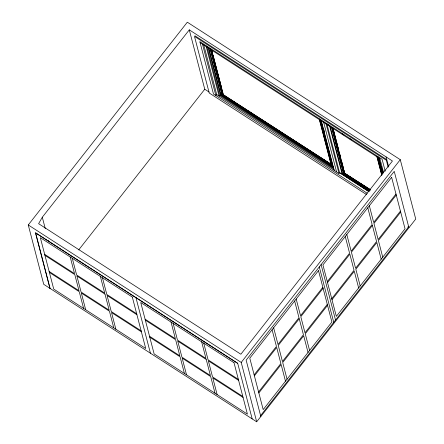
<?xml version="1.0" encoding="UTF-8"?>
<svg xmlns="http://www.w3.org/2000/svg" width="444" height="444" viewBox="0 0 444 444"><rect width="100%" height="100%" fill="white"/><g stroke="black" fill="none" stroke-linecap="round" stroke-linejoin="round"><path stroke-width="0.67" d="M42.302 217.233L38.617 223.682L240.859 354.234L392.441 161L189.288 29.859L42.302 217.233L45.255 228.577M28.261 224.958L187.318 22.2L400.272 159.674L415.739 219.042L256.682 421.8L43.728 284.327L28.261 224.958L241.22 362.426L256.682 421.8M78.705 249.917L204.756 89.233L189.288 29.859M203.696 44.655L216.683 94.511L215.873 95.549L202.492 44.184M207.037 46.775L219.68 95.299L219.081 96.059L206.094 46.204M220.929 94.605L333.649 167.371L333.322 167.788L220.601 95.022L220.929 94.605L208.663 47.519M320.246 119.819L332.045 165.806L222.2 94.899L210.401 48.912M223.349 94.716L211.3 49.295M223.082 94.894L331.274 164.385L254.678 114.946M216.683 94.511L339 173.471L339.593 172.71L326.889 123.943M369.33 191.031L341.958 173.36L342.28 172.944L330.158 126.401M370.035 190.332L343.556 173.238L331.901 127.794M241.22 362.426L400.272 159.674M254.135 374.853L276.434 346.425L272.089 329.753M322.838 287.274L300.538 315.701L296.192 299.028M327.289 281.601L349.583 253.174L345.243 236.502M395.987 194.022L373.687 222.45L369.347 205.777M254.401 375.863L276.695 347.436L280.88 363.503L258.586 391.93M323.099 288.284L300.799 316.711L304.984 332.778L327.284 304.351M327.55 282.612L349.85 254.184L354.035 270.252L331.735 298.679M396.248 195.033L373.953 223.46L378.138 239.527L400.433 211.1M258.846 392.934L281.146 364.513L285.486 381.185M327.544 305.361L305.25 333.788L309.59 350.46M331.995 299.683L354.295 271.262L358.641 287.934M400.699 212.11L378.399 240.531L382.745 257.209M260.595 415.606L408.691 226.817M194.938 35.775L386.802 159.635M328.266 124.869L329.426 125.619M342.185 133.849L343.922 134.976M349.722 138.717L351.459 139.838M200.094 42.635L379.97 158.752L383.616 172.76M223.926 95.094L245.976 109.324M247.136 110.073L253.518 114.197M370.252 189.549L344.538 173.265L332.623 127.5M370.168 189.655L344.622 173.16L333.044 128.727M343.856 172.86L370.091 189.76M222.339 94.727L332.179 165.634M343.689 173.066L370.168 190.16M342.28 172.944L369.658 190.615M339.56 172.583L369.131 191.675M219.68 95.299L334.215 169.242M339.593 172.71L368.587 191.425M367.21 193.24L213.475 94L199.817 41.581L382.09 159.241L385.203 171.184M204.756 89.233L209.146 92.063M366.788 194.727L209.224 93.012L194.478 36.386L386.341 160.245L388.078 166.905M407.797 227.001L408.924 227.728L394.239 171.356L246.143 360.145L260.828 416.516M237.734 363.425L35.637 232.967L50.083 288.428M44.683 254.357L74.542 273.626L70.196 256.954M136.669 313.73L106.81 294.461L102.47 277.789M145.088 319.169L175.363 338.711L171.018 322.039M238.361 379.381L208.086 359.84L203.746 343.162M44.949 255.361L74.803 274.636L78.988 290.703L49.134 271.434M136.93 314.741L107.076 295.471L111.261 311.538L141.114 330.808M145.349 320.18L175.624 339.721L179.809 355.788L149.534 336.247M238.622 380.391L208.347 360.844L212.537 376.912L242.807 396.459M49.395 272.438L79.248 291.714L83.594 308.386M141.381 331.818L111.522 312.543L115.867 329.22M149.8 337.251L180.075 356.798L184.415 373.471M243.073 397.463L212.798 377.922L217.138 394.594M386.091 156.904L388.728 167.016M381.507 167.294L382.029 169.292M378.71 157.431L382.889 173.465M378.416 157.071L382.745 173.693M377.772 156.854L382.106 173.499M377.467 156.36L382.145 174.337M377.006 156.549L381.84 175.119M376.923 156.654L381.757 175.225M367.782 207.764L372.128 224.442L351.149 251.187L346.803 234.51M381.18 259.196L376.839 242.524L355.855 269.269L360.201 285.942M333.3 129.282L334.338 133.261M334.682 134.588L336.064 139.893M336.413 141.22L337.446 145.205M337.795 146.531L338.483 149.184M339.521 153.163L340.559 157.143M341.591 161.122L342.285 163.775M342.629 165.101L343.667 169.081M344.011 170.407L344.533 172.394M335.32 139.399L335.836 141.397M338.439 151.382L338.961 153.38M341.564 163.37L342.08 165.362M332.584 129.587L340.209 158.88M340.559 160.212L343.334 170.862M331.59 127.3L343.556 173.238M329.659 126.152L341.958 173.36M325.946 123.371L339 173.471M323.565 121.889L336.602 171.922M323.804 129.57L324.32 131.563M321.217 120.518L334.199 170.374M321.056 120.701L333.322 167.788M319.935 119.331L332.045 165.806M319.48 119.536L331.191 164.491L223.265 94.822L211.555 49.861M319.225 118.964L331.107 164.596M321.09 264.607L335.536 320.069M319.297 266.894L333.744 322.355M294.633 301.021L298.979 317.693L277.994 344.439L273.654 327.766M308.031 352.447L303.685 335.775L282.706 362.52L287.052 379.193M211.988 51.104L212.687 53.785M213.037 55.128L215.307 63.853M215.656 65.196L217.055 70.563M217.405 71.906L218.454 75.93M218.803 77.273L220.202 82.64M220.551 83.983L221.6 88.006M211.91 53.18L212.432 55.173M219.003 80.403L219.519 82.395M222.117 92.358L222.5 94.522L216.272 70.618M210.911 50.033L212.815 57.337M213.159 58.664L215.928 69.286M210.095 48.418L222.2 94.899M208.336 47.935L220.601 95.022M252.181 418.892L237.684 363.242L35.442 232.684L49.939 288.334M201.626 341.797L205.966 358.469L177.483 340.082L173.138 323.41M215.018 393.229L210.678 376.556L182.19 358.164L186.536 374.836M135.981 297.741L150.427 353.208M100.377 276.44L104.723 293.112L76.629 274.975L72.289 258.303M113.775 327.866L109.435 311.194L81.341 293.062L85.686 309.734M48.385 240.581L48.729 241.919M318.492 270.601L249.794 358.18L263.192 409.607L331.89 322.033L318.492 270.601M391.641 177.35L322.943 264.929L336.341 316.356L405.039 228.782L391.641 177.35M299.239 318.698L278.26 345.443L282.445 361.51L303.424 334.765L299.239 318.698M372.388 225.447L351.409 252.192L355.594 268.259L376.573 241.514L372.388 225.447M132.323 297.058L40.343 237.684L53.741 289.111L145.721 348.49L132.323 297.058M234.016 362.709L140.742 302.497L154.14 353.929L247.413 414.135L234.016 362.709M104.984 294.117L76.895 275.985L81.08 292.052L109.169 310.19L104.984 294.117M206.232 359.479L177.744 341.086L181.929 357.159L210.417 375.546L206.232 359.479"/></g></svg>
